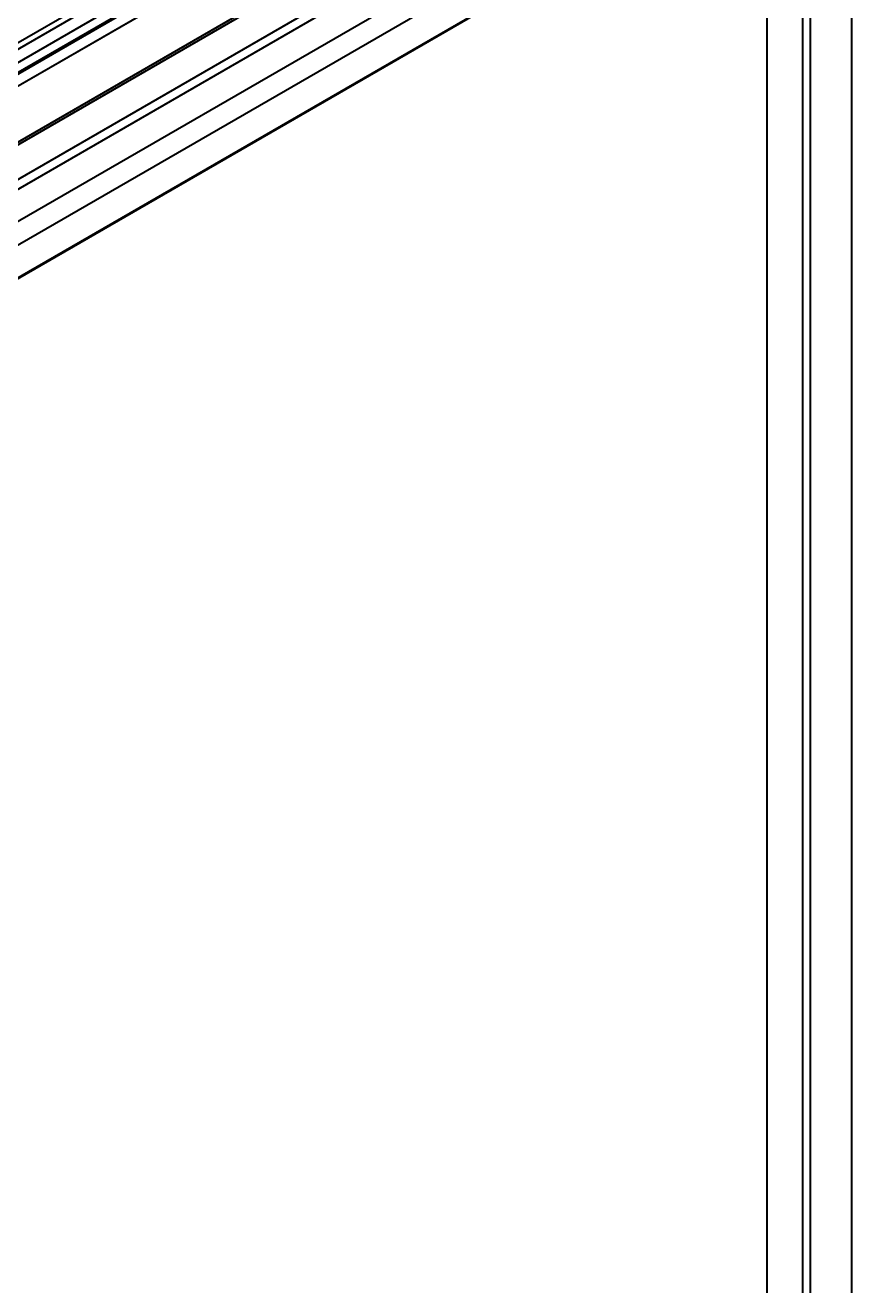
# Model space of a CAD drawing. Header units: millimetres. Extents: x 15 to 415, y 5 to 292.
# Drawn here: x 315.97 to 328.39, y 110.38 to 129.34 of the extents above; entities that cross this region are included whole.
import ezdxf

# ---------------------------------------------------------------- set-up
doc = ezdxf.new("R2010")
doc.units = ezdxf.units.MM
doc.layers.add('Geometries', color=7, linetype='Continuous')

msp = doc.modelspace()

# ---------------------------------------------------------------- linework, layer by layer
at = {"layer": 'Geometries', "linetype": 'Continuous', "lineweight": 40}
for p, q in [((302.9813, 121.3437), (327.0741, 135.2537)), ((326.9384, 135.0223), (303.0167, 121.2111)), ((326.9514, 135.0077), (303.0218, 121.192)), ((327.0735, 134.8968), (303.0637, 121.0347)), ((327.0741, 134.8965), (303.0638, 121.0342)), ((326.8438, 133.9226), (303.2582, 120.3055)), ((325.0986, 132.8742), (303.2676, 120.2701)), ((324.6653, 132.1039), (303.3878, 119.8193)), ((327.776, 100.6487), (327.776, 132.1378)), ((324.8559, 132.0666), (303.4218, 119.6917)), ((327.6541, 132.0674), (327.6541, 98.3816)), ((327.1237, 100.2721), (327.1237, 131.7612)), ((324.8559, 131.5812), (303.534, 119.271)), ((328.3948, 100.8165), (328.3948, 131.6641)), ((324.8559, 131.2253), (303.6163, 118.9626)), ((325.1374, 130.8962), (303.7299, 118.5366)), ((314.6737, 124.8465), (325.1447, 130.892)), ((317.543, 130.0436), (311.3774, 126.4838)), ((311.3774, 126.392), (317.543, 129.9517))]:
    msp.add_line(p, q, dxfattribs=at)

doc.saveas('drawing.dxf')
